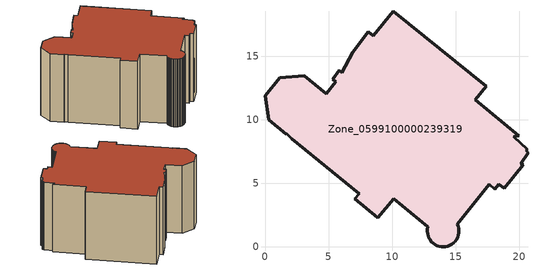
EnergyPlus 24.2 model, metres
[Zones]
Zone_0599100000239319
 floor ground (C_G): 19.59,8.68 20.66,7.69 20.55,7.55 20.7,7.42 20.14,6.54 20.34,6.44 18.84,4.59 18.4,4.92 18.07,4.51 17.65,4.92 15.13,1.78 15.2,1.62 15.24,1.45 15.26,1.27 15.25,1.09 15.21,0.92 15.16,0.75 15.07,0.59 14.97,0.45 14.85,0.32 14.71,0.21 14.56,0.12 14.39,0.06 14.22,0.02 14.05,0 13.87,0.01 13.7,0.04 13.53,0.1 13.37,0.18 13.23,0.28 13.1,0.41 12.99,0.54 12.9,0.7 12.84,0.86 12.79,1.03 12.78,1.21 12.79,1.39 12.82,1.56 10.12,3.79 8.87,2.28 7.07,3.77 7.41,4.18 2.09,8.51 1.72,8.91 1.67,8.85 0.28,9.98 0,11.9 1.15,13.32 3.1,13.45 4.83,12.06 5.58,12.98 5.33,13.19 5.85,13.88 6.05,13.71 6.92,15.31 8.12,16.91 8.51,16.59 10.11,18.54 17.41,12.65 16.55,11.59 19.97,8.73 z0
 wall outside (C_F): 8.87,2.28 10.12,3.79 12.82,1.56 12.79,1.39 12.78,1.21 12.79,1.03 12.84,0.86 12.9,0.7 12.99,0.54 13.1,0.41 13.23,0.28 13.37,0.18 13.53,0.1 13.7,0.04 13.87,0.01 14.05,0 14.22,0.02 14.39,0.06 14.56,0.12 14.71,0.21 14.85,0.32 14.97,0.45 15.07,0.59 15.16,0.75 15.21,0.92 15.25,1.09 15.26,1.27 15.24,1.45 15.2,1.62 15.13,1.78 17.65,4.92 18.07,4.51 18.4,4.92 18.84,4.59 20.34,6.44 20.14,6.54 20.7,7.42 20.55,7.55 20.66,7.69 19.59,8.68 19.97,8.73 16.55,11.59 17.41,12.65 10.11,18.54 8.51,16.59 8.12,16.91 6.92,15.31 6.05,13.71 5.85,13.88 5.33,13.19 5.58,12.98 4.83,12.06 3.1,13.45 1.15,13.32 0,11.9 0.28,9.98 1.67,8.85 1.72,8.91 2.09,8.51 7.41,4.18 7.07,3.77 8.87,2.28 z0:10.12
 roof outside (C_R): 20.66,7.69 19.59,8.68 19.97,8.73 16.55,11.59 17.41,12.65 10.11,18.54 8.51,16.59 8.12,16.91 6.92,15.31 6.05,13.71 5.85,13.88 5.33,13.19 5.58,12.98 4.83,12.06 3.1,13.45 1.15,13.32 0,11.9 0.28,9.98 1.67,8.85 1.72,8.91 2.09,8.51 7.41,4.18 7.07,3.77 8.87,2.28 10.12,3.79 12.82,1.56 12.79,1.39 12.78,1.21 12.79,1.03 12.84,0.86 12.9,0.7 12.99,0.54 13.1,0.41 13.23,0.28 13.37,0.18 13.53,0.1 13.7,0.04 13.87,0.01 14.05,0 14.22,0.02 14.39,0.06 14.56,0.12 14.71,0.21 14.85,0.32 14.97,0.45 15.07,0.59 15.16,0.75 15.21,0.92 15.25,1.09 15.26,1.27 15.24,1.45 15.2,1.62 15.13,1.78 17.65,4.92 18.07,4.51 18.4,4.92 18.84,4.59 20.34,6.44 20.14,6.54 20.7,7.42 20.55,7.55 z10.12
[BUILDING]
Pand.0599100000239319: North Axis=0; Terrain=City; Loads Convergence Tolerance Value=0.04; Temperature Convergence Tolerance Value=0.4; Solar Distribution=FullExterior; Maximum Number of Warmup Days=25; Minimum Number of Warmup Days=1
[Site:Location]
Rotterdam.The.Hague.AP_ZH_NLD Design_Conditions: Latitude=51.96; Longitude=4.45; Time Zone=1; Elevation=-4.5
[SITE:GROUNDTEMPERATURE:BUILDINGSURFACE]
18, 18, 18, 18, 18, 18, 18, 18, 18, 18, 18, 18
[MATERIAL] Thermal Absorptance=0.9; Solar Absorptance=0.7; Visible Absorptance=0.7
Name | Roughness | Thickness | Conductivity | Density | Specific Heat
G.D.1965 | MediumSmooth | 0.15 | 1 | 540 | 1210
F.D.1965 | Rough | 0.3 | 0.857143 | 1920 | 840
R.D.1965 | MediumRough | 0.2 | 0.08 | 1500 | 1000
[CONSTRUCTION]
C_G: G.D.1965
C_F: F.D.1965
C_R: R.D.1965
[ZONE]
Zone_0599100000239319: Type=1; Multiplier=1; Ceiling Height=Autocalculate; Volume=Autocalculate; Floor Area=autocalculate; Part of Total Floor Area=Yes
[ZONEINFILTRATION:DESIGNFLOWRATE]
Infil_Zone_0599100000239319: Zone or ZoneList or Space or SpaceList=Zone_0599100000239319; Schedule=AlwaysOn; Design Flow Rate Calculation Method=Flow/Area; Flow Rate per Floor Area=0.0042; Constant Term Coefficient=1; Temperature Term Coefficient=0; Velocity Term Coefficient=0; Velocity Squared Term Coefficient=0
[HVACTEMPLATE:ZONE:IDEALLOADSAIRSYSTEM]
Zone_0599100000239319: Maximum Heating Supply Air Temperature=50; Minimum Cooling Supply Air Temperature=13; Maximum Heating Supply Air Humidity Ratio=0.0156; Minimum Cooling Supply Air Humidity Ratio=0.0077; Heating Limit=NoLimit; Cooling Limit=NoLimit; Dehumidification Control Type=ConstantSensibleHeatRatio; Cooling Sensible Heat Ratio=0.7; Dehumidification Setpoint=60; Humidification Control Type=None; Humidification Setpoint=30; Outdoor Air Method=None; Outdoor Air Flow Rate per Person=0.00944; Outdoor Air Flow Rate per Zone Floor Area=0; Outdoor Air Flow Rate per Zone=0; Demand Controlled Ventilation Type=None; Outdoor Air Economizer Type=NoEconomizer; Heat Recovery Type=None; Sensible Heat Recovery Effectiveness=0.7; Latent Heat Recovery Effectiveness=0.65
[ZONECONTROL:THERMOSTAT]
ThermostatControl_Zone_0599100000239319: Zone or ZoneList=Zone_0599100000239319; Control Type Schedule=DualSetpointControlType; Control 1=Thermostat_Zone_0599100000239319; Temperature Difference Between Cutout And Setpoint=0
[THERMOSTATSETPOINT:DUALSETPOINT]
Thermostat_Zone_0599100000239319: Heating Setpoint Temperature Schedule=HeatingSetpoint_Zone_0599100000239319; Cooling Setpoint Temperature Schedule=CoolingSetpoint_Zone_0599100000239319
[SCHEDULE:COMPACT]
HeatingSetpoint_Zone_0599100000239319: Through: 12/31, For: AllDays, Until: 24:00, 21
CoolingSetpoint_Zone_0599100000239319: Through: 12/31, For: AllDays, Until: 24:00, 24
DualSetpointControlType: Through: 12/31, For: AllDays, Until: 24:00, 4
AlwaysOn: Through: 12/31, For: AllDays, Until: 24:00, 1
